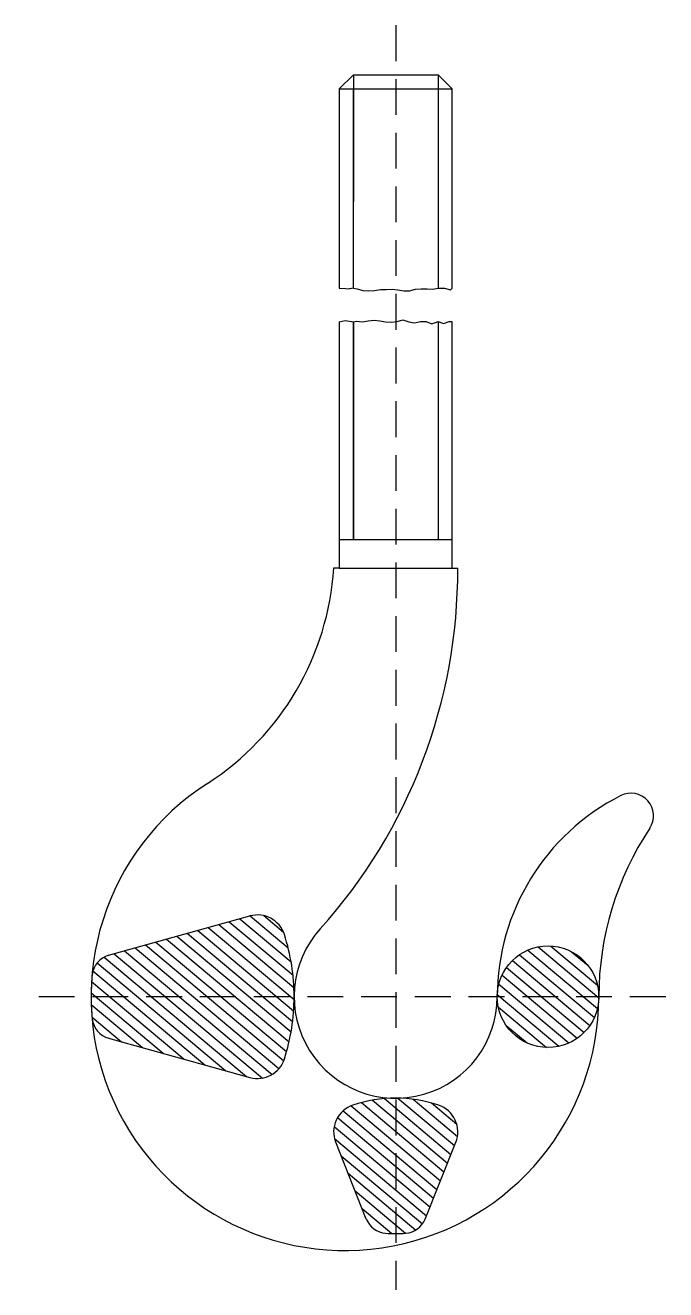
# Model space of a CAD drawing. Header units: millimetres. Extents: x 269 to 382, y 238 to 463.
import ezdxf

# ---------------------------------------------------------------- set-up
doc = ezdxf.new("R2010")
doc.units = ezdxf.units.MM
doc.linetypes.add('TRAZOS2', pattern=[9.525, 6.35, -3.175])

msp = doc.modelspace()

# ---------------------------------------------------------------- hatches: boundary and pattern name
at = {"transparency": 33554687}
h = msp.add_hatch(dxfattribs=at)
h.set_pattern_fill('ANSI31', color=256, scale=0.5, angle=95)
h.paths.add_polyline_path([(308.68, 304.62), (283.63, 297.66, 0.306613), (280.73, 294.24, 0.027405), (280.51, 290.3, 0.027405), (280.73, 286.37, 0.306613), (283.63, 282.95), (308.68, 275.99, 0.402455), (314.78, 279.27, 0.078024), (316.51, 290.3, 0.078024), (314.78, 301.34, 0.402455)])
h.paths.add_polyline_path([(342.09, 271.08, 0.162041), (326.93, 271.08, 0.431449), (323.87, 264.48), (329.3, 250.88, 0.286459), (332.71, 248.37, 0.037553), (336.31, 248.37, 0.286459), (339.73, 250.88), (345.16, 264.48, 0.431449)])
h = msp.add_hatch(dxfattribs=at)
h.set_pattern_fill('ANSI31', color=256, scale=0.5, angle=95)
h.paths.add_polyline_path([(370.51, 290.3, 1), (352.51, 290.3, 1)])

# ---------------------------------------------------------------- linework, layer by layer
at = {"linetype": 'TRAZOS2'}
for p, q in [((334.51, 462.56), (334.51, 238.34)), ((382.36, 290.3), (268.86, 290.3))]:
    msp.add_line(p, q, dxfattribs=at)
at = {"lineweight": 30}
for p, q in [((324.51, 451.3), (327.01, 453.8)), ((327.01, 453.8), (342.01, 453.8)), ((344.51, 451.3), (342.01, 453.8)), ((324.51, 451.3), (324.51, 415.95)), ((324.51, 451.3), (344.51, 451.3)), ((344.51, 415.95), (344.51, 451.3)), ((324.51, 410), (324.51, 366.3)), ((344.51, 366.3), (344.51, 410)), ((344.51, 371.3), (324.51, 371.3)), ((324.51, 366.3), (344.51, 366.3))]:
    msp.add_line(p, q, dxfattribs=at)
for p, q in [((327.01, 453.8), (327.01, 431.3)), ((342.01, 453.8), (342.01, 415.95)), ((327.01, 415.95), (327.01, 451.3)), ((324.51, 421.3), (324.51, 421.3)), ((324.51, 421.3), (324.51, 421.3)), ((324.51, 415.95), (325.59, 415.9)), ((325.59, 415.9), (326.34, 415.82)), ((327.01, 415.95), (326.34, 415.82)), ((327.01, 415.95), (327.66, 415.85)), ((327.66, 415.85), (328.69, 415.54)), ((328.69, 415.54), (329.73, 415.45)), ((329.73, 415.45), (330.76, 415.54)), ((330.76, 415.54), (331.8, 415.72)), ((331.8, 415.72), (332.83, 415.72)), ((332.83, 415.72), (333.87, 415.76)), ((333.87, 415.76), (334.9, 415.63)), ((334.9, 415.63), (335.94, 415.45)), ((335.94, 415.45), (336.97, 415.45)), ((336.97, 415.45), (338.01, 415.76)), ((338.01, 415.76), (339.04, 415.85)), ((339.04, 415.85), (340.08, 415.85)), ((340.08, 415.85), (341.11, 415.76)), ((341.11, 415.76), (342.01, 415.95)), ((342.01, 415.95), (343.18, 415.94)), ((343.18, 415.94), (344.22, 415.67)), ((344.22, 415.67), (344.51, 415.95)), ((324.51, 410), (325.54, 410.22)), ((324.54, 410.03), (324.54, 410.01)), ((325.54, 410.22), (327.01, 410)), ((327.01, 410), (327.59, 410.09)), ((327.01, 371.3), (327.01, 410)), ((327.01, 410), (327.01, 371.3)), ((327.59, 410.09), (328.62, 409.96)), ((328.62, 409.96), (329.64, 410.18)), ((329.64, 410.18), (330.67, 410.27)), ((330.67, 410.27), (331.7, 410.13)), ((331.7, 410.13), (332.72, 409.96)), ((332.72, 409.96), (333.75, 409.91)), ((333.75, 409.91), (334.77, 410.04)), ((334.77, 410.04), (335.8, 410.31)), ((335.8, 410.31), (336.83, 410)), ((336.83, 410), (337.85, 409.78)), ((337.85, 409.78), (338.88, 410.04)), ((338.88, 410.04), (339.9, 410.04)), ((339.9, 410.04), (340.93, 409.6)), ((340.93, 409.6), (342.04, 410.03)), ((342.01, 410), (342.01, 371.3)), ((342.04, 410.03), (342.98, 409.69)), ((342.98, 409.69), (344.01, 410.04)), ((344.01, 410.04), (344.54, 410.03)), ((324.51, 366.3), (323.51, 366.3)), ((344.51, 366.3), (345.51, 366.3)), ((283.63, 297.66), (308.68, 304.62)), ((370.51, 290.3), (370.51, 291.89)), ((283.63, 282.95), (308.68, 275.99)), ((329.3, 250.88), (323.87, 264.48)), ((339.73, 250.88), (345.16, 264.48))]:
    msp.add_line(p, q)
msp.add_circle((361.51, 290.3), 9)
for centre, radius, start, end in [((274.61, 369.33), 49, 302.7899, 356.4639), ((250.51, 365.89), 95, 318.018, 0.2501), ((325.51, 290.3), 45, 122.7899, 0), ((392.51, 290.3), 40, 116.9444, 180), ((376.2, 322.4), 4, 326.4055, 116.9444), ((424.51, 290.3), 54, 146.4055, 180), ((334.51, 290.3), 18, 138.018, 0)]:
    msp.add_arc(centre, radius, start, end, dxfattribs=at)
for centre, radius, start, end in [((310.02, 299.8), 5, 17.8455, 105.5358), ((280.51, 290.3), 36, 0, 17.8455), ((284.71, 293.8), 4, 105.5358, 173.7207), ((316.51, 290.3), 36, 173.7207, 180), ((316.51, 290.3), 36, 180, 186.2793), ((280.51, 290.3), 36, 342.1545, 0), ((284.71, 286.8), 4, 186.2793, 254.4642), ((310.02, 280.8), 5, 254.4642, 342.1545), ((334.51, 248.3), 24, 71.5915, 108.4085), ((328.51, 266.33), 5, 108.4085, 201.7595), ((340.51, 266.33), 5, 338.2405, 71.5915), ((333.01, 252.36), 4, 201.7595, 265.6988), ((336.01, 252.36), 4, 274.3012, 338.2405), ((334.51, 272.3), 24, 265.6988, 274.3012)]:
    msp.add_arc(centre, radius, start, end)

doc.saveas('drawing.dxf')
